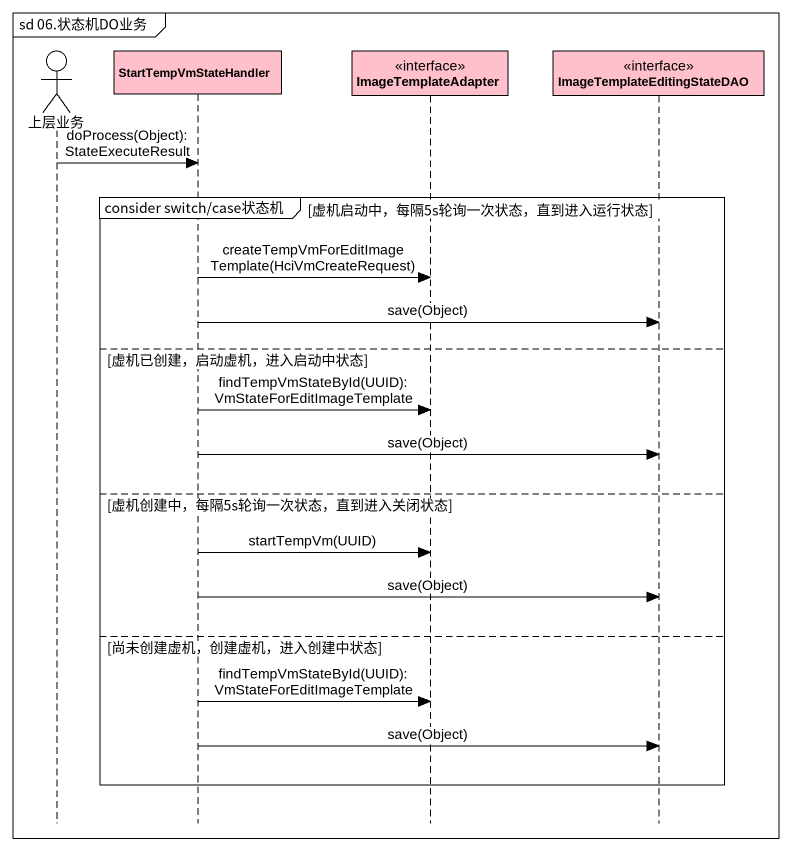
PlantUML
@startuml
mainframe sd 06.状态机DO业务
hide footbox
actor 上层业务 #FFFFFF
participant StartTempVmStateHandler #FFC0CB
participant ImageTemplateAdapter <<interface>> #FFC0CB
participant ImageTemplateEditingStateDAO <<interface>> #FFC0CB

上层业务 -> StartTempVmStateHandler : doProcess(Object): StateExecuteResult
group consider switch/case状态机 [虚机启动中，每隔5s轮询一次状态，直到进入运行状态]
  StartTempVmStateHandler -> ImageTemplateAdapter : createTempVmForEditImageTemplate(HciVmCreateRequest)
  StartTempVmStateHandler -> ImageTemplateEditingStateDAO : save(Object)
else 虚机已创建，启动虚机，进入启动中状态
  StartTempVmStateHandler -> ImageTemplateAdapter : findTempVmStateById(UUID): VmStateForEditImageTemplate
  StartTempVmStateHandler -> ImageTemplateEditingStateDAO : save(Object)
else 虚机创建中，每隔5s轮询一次状态，直到进入关闭状态
  StartTempVmStateHandler -> ImageTemplateAdapter : startTempVm(UUID)
  StartTempVmStateHandler -> ImageTemplateEditingStateDAO : save(Object)
else 尚未创建虚机，创建虚机，进入创建中状态
  StartTempVmStateHandler -> ImageTemplateAdapter : findTempVmStateById(UUID): VmStateForEditImageTemplate
  StartTempVmStateHandler -> ImageTemplateEditingStateDAO : save(Object)
end
@enduml
